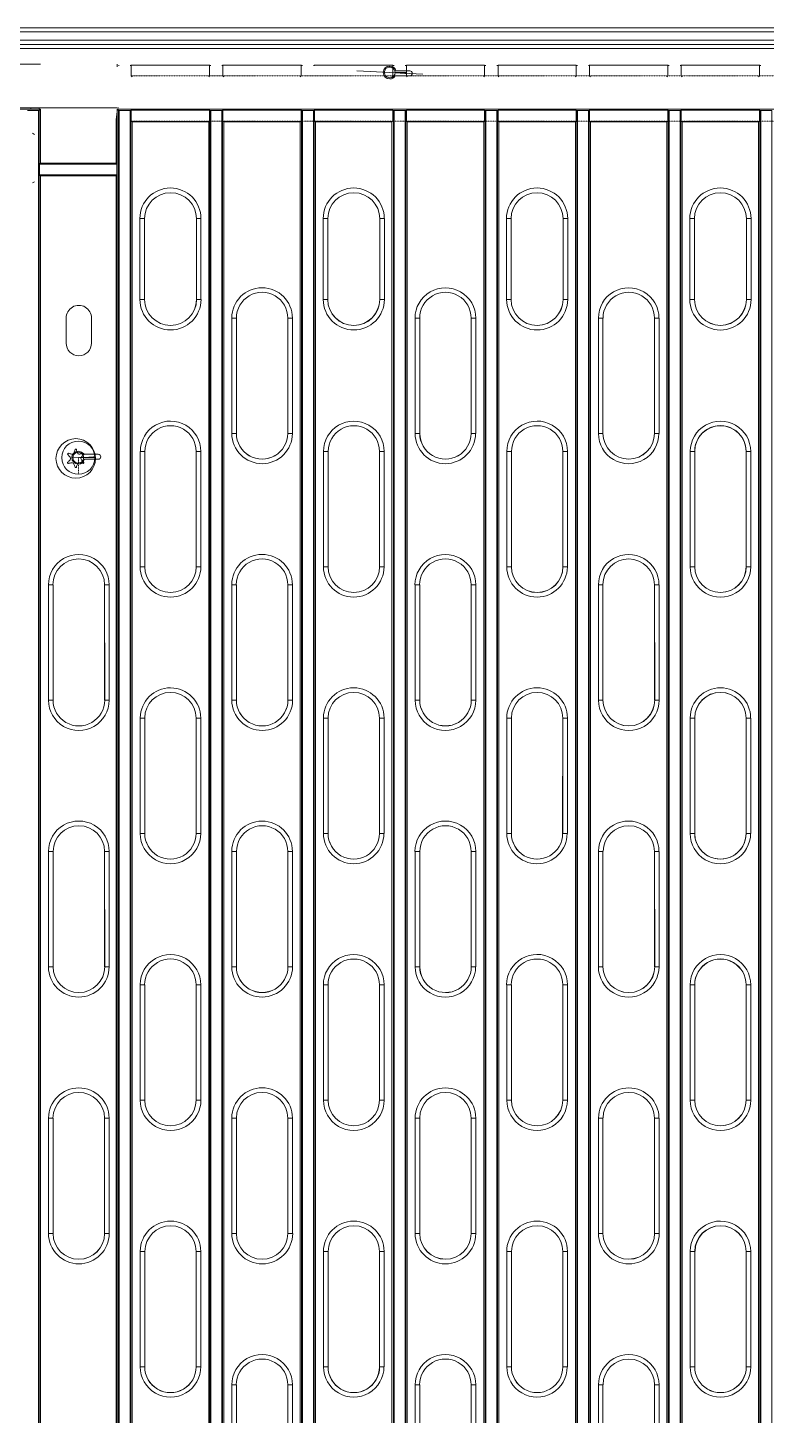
# Model space of a CAD drawing. Extents: x 43000 to 200282, y 3579 to 63943.
# Drawn here: x 114378 to 114732, y 34483 to 35148 of the extents above; entities that cross this region are included whole.
import ezdxf

# ---------------------------------------------------------------- set-up
doc = ezdxf.new("R2010")
doc.units = 0
doc.header["$MEASUREMENT"] = 0
doc.linetypes.add('PDF_IMPORT', pattern=[1, 0.8, -0.2])
doc.layers.get('0').update_dxf_attribs({"linetype": 'CONTINUOUS'})
doc.layers.add('PDF5_Geometry', color=7, linetype='CONTINUOUS')

# ---------------------------------------------------------------- blocks, each defined once
blk = doc.blocks.new('pohlad vonkajšia')
at = {"layer": 'PDF5_Geometry', "lineweight": 13}
for points in [[(17138.87, 2768.85), (17139.65, 2768.85), (15996.76, 2768.85), (15996.76, 2769.53), (15996.76, 2769.84), (17138.87, 2769.84), (17138.87, 2769.55)], [(16657.05, 2737.14), (16657.28, 2737.35), (16657.28, 2749.69), (16657.28, 2750.3), (16656.95, 2749.99), (16656.95, 2113.41), (16657.26, 2123.41), (16657.26, 2734.37), (16657.05, 2734.58)], [(16655.8, 2744.27), (16655.32, 2744.54)], [(16655.8, 2732.91), (16655.32, 2732.62)], [(16663.81, 2667.49), (16663.78, 2667.56), (16663.78, 2667.61), (16663.81, 2667.69), (16663.83, 2667.75), (16663.88, 2667.76), (16663.97, 2667.8), (16663.99, 2667.8), (16664.18, 2667.75), (16664.37, 2667.69), (16664.56, 2667.64), (16664.78, 2667.61), (16664.94, 2667.61), (16665.09, 2667.64), (16665.23, 2667.75), (16665.3, 2667.9), (16665.37, 2668.11), (16665.46, 2668.28), (16665.51, 2668.49), (16665.56, 2668.68), (16665.58, 2668.73), (16665.67, 2668.79), (16665.72, 2668.79), (16665.77, 2668.79), (16665.82, 2668.77), (16665.89, 2668.7), (16665.89, 2668.68), (16665.94, 2668.49), (16666, 2668.32), (16666.05, 2668.11), (16666.13, 2667.9), (16666.2, 2667.76), (16666.34, 2667.66), (16666.48, 2667.61), (16666.67, 2667.61), (16666.88, 2667.64), (16667.09, 2667.69), (16667.26, 2667.75), (16667.47, 2667.8), (16667.52, 2667.76), (16667.57, 2667.75), (16667.63, 2667.69), (16667.64, 2667.64), (16667.68, 2667.56), (16667.64, 2667.5), (16667.63, 2667.49), (16667.5, 2667.35), (16667.37, 2667.19), (16667.21, 2667.04), (16667.09, 2666.88), (16667, 2666.76), (16666.98, 2666.6), (16667, 2666.41), (16667.09, 2666.27), (16667.09, 2666.26), (16667.21, 2666.1), (16667.37, 2665.94), (16667.5, 2665.8), (16667.63, 2665.68), (16667.68, 2665.6), (16667.68, 2665.53), (16667.63, 2665.48), (16667.59, 2665.44), (16667.54, 2665.39), (16667.47, 2665.39), (16667.26, 2665.44), (16667.09, 2665.48), (16666.88, 2665.53), (16666.67, 2665.54), (16666.52, 2665.54), (16666.36, 2665.49), (16666.24, 2665.39), (16666.15, 2665.27), (16666.13, 2665.23), (16666.05, 2665.06), (16666, 2664.87), (16665.94, 2664.66), (16665.89, 2664.45), (16665.84, 2664.4), (16665.79, 2664.37), (16665.72, 2664.37), (16665.67, 2664.37), (16665.61, 2664.4), (16665.56, 2664.45), (16665.51, 2664.66), (16665.46, 2664.87), (16665.37, 2665.06), (16665.3, 2665.23), (16665.23, 2665.39), (16665.09, 2665.48), (16664.94, 2665.54), (16664.78, 2665.54), (16664.56, 2665.53), (16664.37, 2665.48), (16664.18, 2665.44), (16663.99, 2665.39), (16663.92, 2665.39), (16663.86, 2665.42), (16663.81, 2665.48), (16663.78, 2665.53), (16663.78, 2665.58), (16663.81, 2665.65), (16663.81, 2665.68), (16663.97, 2665.8), (16664.09, 2665.94), (16664.23, 2666.1), (16664.35, 2666.26), (16664.45, 2666.41), (16664.47, 2666.57), (16664.45, 2666.72), (16664.37, 2666.88), (16664.35, 2666.88), (16664.25, 2667.04), (16664.09, 2667.19), (16663.97, 2667.35)], [(16669.31, 2666.76), (16667.64, 2666.76), (16669.64, 2666.76), (16670.33, 2666.76)], [(16670.17, 2666.97), (16667.68, 2666.83), (16669.95, 2666.93), (16670.33, 2666.97)]]:
    blk.add_lwpolyline(points, close=True, dxfattribs=at)
for points in [[(17139.65, 2768.85), (17139.65, 2766.86), (17138.87, 2766.86), (15996.76, 2766.86), (15996.76, 2766.84)], [(15996.76, 2766.84), (15996.57, 2765.87), (15996.76, 2765.84), (15996.81, 2765.84), (17138.82, 2765.84), (17138.87, 2765.87), (17138.87, 2765.84), (17139.04, 2765.87), (17138.87, 2766.84)], [(17113.2, 2765.84), (17113.2, 2765.56), (17113.2, 2764.85), (16015.76, 2764.85), (16015.76, 2761.09)], [(16657.28, 2761.09), (16038.29, 2761.09)], [(16675.62, 2761.09), (16675.62, 2760.5)], [(16675.96, 2760.77), (16676.07, 2760.77), (16676.14, 2760.77)], [(16678.74, 2760.77), (16678.84, 2760.77), (16678.95, 2760.77), (16679.05, 2760.88), (16697.81, 2760.88), (16697.91, 2760.77), (16698.02, 2760.77), (16698.12, 2760.77)], [(16679.26, 2758.09), (16679.05, 2758.28), (16679.05, 2760.88)], [(16697.81, 2760.88), (16697.81, 2758.28), (16697.6, 2758.09)], [(16700.72, 2760.77), (16700.82, 2760.77), (16700.93, 2760.77), (16701.03, 2760.88), (16719.79, 2760.88), (16719.89, 2760.77), (16720, 2760.77), (16720.12, 2760.77)], [(16701.24, 2758.09), (16701.03, 2758.28), (16701.03, 2760.88)], [(16719.79, 2760.88), (16719.79, 2758.28), (16719.58, 2758.09)], [(16722.7, 2760.77), (16722.81, 2760.77), (16722.91, 2760.77), (16723.01, 2760.88), (16741.79, 2760.88), (16741.89, 2760.77), (16742, 2760.77), (16742.1, 2760.77)], [(16748.97, 2758.69), (16733.1, 2759.53), (16748.97, 2758.69)], [(16741.79, 2760.88), (16741.79, 2758.28), (16741.56, 2758.09)], [(16745.81, 2759.49), (16742.52, 2759.49)], [(16744.68, 2760.77), (16744.79, 2760.77), (16744.89, 2760.77), (16745.01, 2760.88), (16763.77, 2760.88), (16763.88, 2760.77), (16763.98, 2760.77), (16764.08, 2760.77)], [(16745.22, 2758.09), (16745.01, 2758.28), (16745.01, 2760.88)], [(16763.77, 2760.88), (16763.77, 2758.28), (16763.56, 2758.09)], [(16766.67, 2760.77), (16766.77, 2760.77), (16766.87, 2760.77), (16766.98, 2760.88), (16785.72, 2760.88), (16785.86, 2760.77), (16785.96, 2760.77), (16786.03, 2760.77)], [(16767.19, 2758.09), (16766.98, 2758.28), (16766.98, 2760.88)], [(16785.72, 2760.88), (16785.72, 2758.28), (16785.53, 2758.09)], [(16788.65, 2760.77), (16788.75, 2760.77), (16788.86, 2760.77), (16788.94, 2760.88), (16807.7, 2760.88), (16807.8, 2760.77), (16807.91, 2760.77), (16808.01, 2760.77)], [(16789.15, 2758.09), (16788.94, 2758.28), (16788.94, 2760.88)], [(16807.7, 2760.88), (16807.7, 2758.28), (16807.49, 2758.09)], [(16810.63, 2760.77), (16810.73, 2760.77), (16810.84, 2760.77), (16810.94, 2760.88), (16829.68, 2760.88), (16829.79, 2760.77), (16829.89, 2760.77), (16829.99, 2760.77)], [(16811.15, 2758.09), (16810.94, 2758.28), (16810.94, 2760.88)], [(16829.68, 2760.88), (16829.68, 2758.28), (16829.47, 2758.09)], [(16675.72, 2750.68), (16005.93, 2750.68), (16675.72, 2750.68)], [(16657.28, 2750.3), (16038.29, 2750.3)], [(16656.95, 2749.99), (16656.86, 2749.99), (16656.76, 2749.99), (16654.19, 2749.99)], [(16654.95, 2750.68), (16654.95, 2750.3)], [(16656.76, 2749.99), (16656.76, 2113.05), (16675.72, 2113.05)], [(16656.76, 2113.05), (16656.86, 2113.15), (16656.86, 2749.99)], [(16656.95, 2750.68), (16656.95, 2750.27)], [(16675.44, 2737.32), (16675.44, 2747.84), (16675.62, 2749.69), (16675.62, 2120.12), (16675.93, 2111.23), (17129.2, 2111.23), (17129.18, 2111.24)], [(17115.21, 2737.35), (17096.85, 2737.35), (17096.85, 2750.3), (16675.62, 2750.3)], [(16675.62, 2749.69), (16675.62, 2750.3), (16675.65, 2750.3)], [(16675.96, 2111.24), (16675.93, 2111.23), (16675.96, 2749.99), (16675.65, 2750.3), (16675.65, 2737.35)], [(16675.72, 2750.68), (16675.72, 2750.68)], [(16676.07, 2750.68), (16675.96, 2750.68), (16676.07, 2750.68)], [(16675.96, 2749.99), (16676.07, 2749.99), (16676.14, 2749.99)], [(16676.14, 2111.24), (16676.07, 2111.24), (16676.07, 2749.99)], [(16832.61, 2113.05), (16832.61, 2749.99), (16829.99, 2749.99), (16829.99, 2113.05)], [(16810.63, 2113.05), (16810.63, 2749.99), (16808.01, 2749.99), (16808.01, 2113.05)], [(16788.65, 2113.05), (16788.65, 2749.99), (16786.03, 2749.99), (16786.03, 2113.05)], [(16766.67, 2113.05), (16766.67, 2749.99), (16764.08, 2749.99), (16764.08, 2113.05)], [(16744.68, 2113.05), (16744.68, 2749.99), (16742.1, 2749.99), (16742.1, 2113.05)], [(16722.7, 2113.05), (16722.7, 2749.99), (16720.12, 2749.99), (16720.12, 2113.05)], [(16700.72, 2113.05), (16700.72, 2749.99), (16698.12, 2749.99), (16698.12, 2113.05)], [(16678.74, 2113.05), (16678.74, 2749.99), (16676.14, 2749.99), (16676.14, 2111.24)], [(16678.74, 2749.99), (16678.84, 2749.99), (16678.95, 2749.99), (16679.05, 2750.09), (16697.81, 2750.09), (16697.91, 2749.99), (16698.02, 2749.99), (16698.12, 2749.99)], [(16678.84, 2749.99), (16678.84, 2113.15), (16678.74, 2113.05)], [(16678.95, 2749.99), (16678.95, 2113.41)], [(16679.26, 2747.3), (16679.05, 2747.47), (16679.05, 2750.09)], [(16697.81, 2750.09), (16697.81, 2747.47), (16697.6, 2747.3)], [(16697.91, 2749.99), (16697.91, 2113.41)], [(16698.02, 2749.99), (16698.02, 2113.15), (16698.12, 2113.05)], [(16700.72, 2749.99), (16700.82, 2749.99), (16700.93, 2749.99), (16701.03, 2750.09), (16719.79, 2750.09), (16719.89, 2749.99), (16720, 2749.99), (16720.12, 2749.99)], [(16700.82, 2749.99), (16700.82, 2113.15), (16700.72, 2113.05)], [(16700.93, 2749.99), (16700.93, 2113.41)], [(16701.24, 2747.3), (16701.03, 2747.47), (16701.03, 2750.09)], [(16719.79, 2750.09), (16719.79, 2747.47), (16719.58, 2747.3)], [(16719.89, 2749.99), (16719.89, 2113.41)], [(16720, 2749.99), (16720, 2113.15), (16720.12, 2113.05)], [(16722.7, 2749.99), (16722.81, 2749.99), (16722.91, 2749.99), (16723.01, 2750.09), (16741.79, 2750.09), (16741.89, 2749.99), (16742, 2749.99), (16742.1, 2749.99)], [(16722.81, 2749.99), (16722.81, 2113.15), (16722.7, 2113.05)], [(16722.91, 2749.99), (16722.91, 2113.41)], [(16723.22, 2747.3), (16723.01, 2747.47), (16723.01, 2750.09)], [(16741.79, 2750.09), (16741.79, 2747.47), (16741.56, 2747.3)], [(16741.89, 2749.99), (16741.89, 2113.41)], [(16742, 2749.99), (16742, 2113.15), (16742.1, 2113.05)], [(16744.68, 2749.99), (16744.79, 2749.99), (16744.89, 2749.99), (16745.01, 2750.09), (16763.77, 2750.09), (16763.88, 2749.99), (16763.98, 2749.99), (16764.08, 2749.99)], [(16744.79, 2749.99), (16744.79, 2113.15), (16744.68, 2113.05)], [(16744.89, 2749.99), (16744.89, 2113.41)], [(16745.22, 2747.3), (16745.01, 2747.47), (16745.01, 2750.09)], [(16763.77, 2750.09), (16763.77, 2747.47), (16763.56, 2747.3)], [(16763.88, 2749.99), (16763.88, 2113.41)], [(16763.98, 2749.99), (16763.98, 2113.15), (16764.08, 2113.05)], [(16766.67, 2749.99), (16766.77, 2749.99), (16766.87, 2749.99), (16766.98, 2750.09), (16785.72, 2750.09), (16785.86, 2749.99), (16785.96, 2749.99), (16786.03, 2749.99)], [(16766.77, 2749.99), (16766.77, 2113.15), (16766.67, 2113.05)], [(16766.87, 2749.99), (16766.87, 2113.41)], [(16767.19, 2747.3), (16766.98, 2747.47), (16766.98, 2750.09)], [(16785.72, 2750.09), (16785.72, 2747.47), (16785.53, 2747.3)], [(16785.86, 2749.99), (16785.86, 2113.41)], [(16785.96, 2749.99), (16785.96, 2113.15), (16786.03, 2113.05)], [(16788.65, 2749.99), (16788.75, 2749.99), (16788.86, 2749.99), (16788.94, 2750.09), (16807.7, 2750.09), (16807.8, 2749.99), (16807.91, 2749.99), (16808.01, 2749.99)], [(16788.75, 2749.99), (16788.75, 2113.15), (16788.65, 2113.05)], [(16788.86, 2749.99), (16788.86, 2113.41)], [(16789.15, 2747.3), (16788.94, 2747.47), (16788.94, 2750.09)], [(16807.7, 2750.09), (16807.7, 2747.47), (16807.49, 2747.3)], [(16807.8, 2749.99), (16807.8, 2113.41)], [(16807.91, 2749.99), (16807.91, 2113.15), (16808.01, 2113.05)], [(16810.63, 2749.99), (16810.73, 2749.99), (16810.84, 2749.99), (16810.94, 2750.09), (16829.68, 2750.09), (16829.79, 2749.99), (16829.89, 2749.99), (16829.99, 2749.99)], [(16810.73, 2749.99), (16810.73, 2113.15), (16810.63, 2113.05)], [(16810.84, 2749.99), (16810.84, 2113.41)], [(16811.15, 2747.3), (16810.94, 2747.47), (16810.94, 2750.09)], [(16829.68, 2750.09), (16829.68, 2747.47), (16829.47, 2747.3)], [(16829.79, 2749.99), (16829.79, 2113.41)], [(16829.89, 2749.99), (16829.89, 2113.15), (16829.99, 2113.05)], [(16679.26, 2123.41), (16679.26, 2747.3), (16697.6, 2747.3), (16697.6, 2123.41)], [(16701.24, 2123.41), (16701.24, 2747.3), (16719.58, 2747.3), (16719.58, 2123.41)], [(16723.22, 2123.41), (16723.22, 2747.3), (16741.56, 2747.3), (16741.56, 2123.41)], [(16745.22, 2123.41), (16745.22, 2747.3), (16763.56, 2747.3), (16763.56, 2123.41)], [(16767.19, 2123.41), (16767.19, 2747.3), (16785.53, 2747.3), (16785.53, 2123.41)], [(16789.15, 2123.41), (16789.15, 2747.3), (16807.49, 2747.3), (16807.49, 2123.41)], [(16811.15, 2123.41), (16811.15, 2747.3), (16829.47, 2747.3), (16829.47, 2123.41)], [(16675.57, 2737.14), (16657.05, 2737.14)], [(16657.28, 2737.35), (16675.36, 2737.35), (16675.57, 2737.14), (16675.57, 2734.58), (16675.39, 2734.37), (16675.39, 2123.41), (16675.72, 2113.41)], [(16675.39, 2737.32), (16675.55, 2737.32), (16675.57, 2737.16), (16675.6, 2737.04)], [(16675.57, 2737.04), (16675.6, 2737.04), (16675.6, 2120.64), (16675.55, 2120.19), (16675.62, 2120.19), (16675.5, 2120.19)], [(16657.05, 2734.58), (16675.57, 2734.58)], [(16657.26, 2734.37), (16675.39, 2734.37)], [(16682.22, 2724.09), (16682.22, 2704.69), (16682.22, 2724.09)], [(16726.15, 2724.09), (16726.15, 2704.69), (16726.15, 2724.09)], [(16770.12, 2724.09), (16770.12, 2704.69), (16770.12, 2724.09)], [(16814.1, 2724.09), (16814.1, 2704.69), (16814.1, 2724.09)], [(16667.52, 2666.83), (16665.18, 2666.71), (16667.52, 2666.83)], [(16667.68, 2667.56), (16671.13, 2667.56)], [(16671.13, 2666.36), (16667.83, 2666.36)]]:
    blk.add_lwpolyline(points, dxfattribs=at)
at = {"layer": 'PDF5_Geometry', "linetype": 'PDF_IMPORT', "lineweight": 13, "ltscale": 0.042638}
for points in [[(17129.28, 2758.28), (16679.05, 2758.28)], [(17129.28, 2747.47), (16679.05, 2747.47)]]:
    blk.add_lwpolyline(points, dxfattribs=at)
at = {"layer": 'PDF5_Geometry', "lineweight": 13}
for points in [[(16742.36, 2759.02), (16744.6, 2758.9), (16745.01, 2758.9), (16744.86, 2758.9), (16742.31, 2759.11), (16743.96, 2759.11), (16745.01, 2759.11), (16744.3, 2759.11), (16742.31, 2759.11, 2.4385), (16741.03, 2757.84)], [(16741.03, 2757.57, 0.249115), (16742.36, 2758.29), (16745.81, 2758.29)], [(16694.69, 2724.09, 0.996545), (16682.23, 2724.08, -0.996545), (16694.69, 2724.09), (16694.69, 2704.69), (16694.69, 2724.09), (16695, 2724.09), (16695.76, 2724.09), (16695.76, 2704.69), (16695, 2704.69), (16694.69, 2704.69, -0.99696), (16682.22, 2704.69), (16681.89, 2704.69), (16681.11, 2704.69), (16681.11, 2724.09), (16681.89, 2724.09), (16682.22, 2724.09)], [(16738.62, 2724.09, 0.996542), (16726.17, 2724.1, -0.996542), (16738.62, 2724.09), (16738.62, 2704.69), (16738.62, 2724.09), (16738.96, 2724.09), (16739.73, 2724.09), (16739.73, 2704.69), (16738.96, 2704.69), (16738.62, 2704.69, -0.996957), (16726.15, 2704.69), (16725.86, 2704.69), (16725.08, 2704.69), (16725.08, 2724.09), (16725.86, 2724.09), (16726.15, 2724.09)], [(16782.58, 2724.09, 0.996545), (16770.12, 2724.08, -0.996545), (16782.58, 2724.09), (16782.58, 2704.69), (16782.58, 2724.09), (16782.91, 2724.09), (16783.69, 2724.09), (16783.69, 2704.69), (16782.91, 2704.69), (16782.58, 2704.69, -0.99696), (16770.12, 2704.69), (16769.79, 2704.69), (16769.04, 2704.69), (16769.04, 2724.09), (16769.79, 2724.09), (16770.12, 2724.09)], [(16826.53, 2724.09, 0.998029), (16814.08, 2724.08, -0.998029), (16826.53, 2724.09), (16826.53, 2704.69), (16826.53, 2724.09), (16826.87, 2724.09), (16827.65, 2724.09), (16827.65, 2704.69), (16826.87, 2704.69), (16826.53, 2704.69, -0.99844), (16814.1, 2704.69), (16813.77, 2704.69), (16812.97, 2704.69), (16812.97, 2724.09), (16813.77, 2724.09), (16814.1, 2724.09)], [(16716.58, 2700.22, 1.003903), (16704.26, 2700.22, -1.003903), (16716.58, 2700.22), (16716.93, 2700.22), (16717.67, 2700.22), (16717.67, 2672.57), (16716.93, 2672.57), (16716.58, 2672.57), (16716.58, 2700.22), (16716.55, 2672.57, -1.001281), (16704.26, 2672.57), (16703.93, 2672.57), (16703.15, 2672.57), (16703.15, 2700.22), (16703.93, 2700.22), (16704.26, 2700.22), (16704.26, 2672.57), (16704.26, 2700.22)], [(16760.55, 2700.22, 1.003903), (16748.21, 2700.21, -1.003903), (16760.55, 2700.22), (16760.86, 2700.22), (16761.66, 2700.22), (16761.66, 2672.57), (16760.86, 2672.57), (16760.55, 2672.57), (16760.55, 2700.22), (16760.51, 2672.56, -1.001281), (16748.22, 2672.57), (16747.87, 2672.57), (16747.11, 2672.57), (16747.11, 2700.22), (16747.87, 2700.22), (16748.22, 2700.22), (16748.22, 2672.57), (16748.22, 2700.22)], [(16804.51, 2700.22, 1.001506), (16792.18, 2700.24, -1.001506), (16804.51, 2700.22), (16804.84, 2700.22), (16805.59, 2700.22), (16805.59, 2672.57), (16804.84, 2672.57), (16804.51, 2672.57), (16804.51, 2700.22), (16804.5, 2672.59, -0.998881), (16792.15, 2672.57), (16791.84, 2672.57), (16791.06, 2672.57), (16791.06, 2700.22), (16791.84, 2700.22), (16792.15, 2700.22), (16792.15, 2672.57), (16792.15, 2700.22)], [(16669.52, 2694.24), (16669.52, 2700.22, 1.002171), (16663.41, 2700.22), (16663.41, 2694.24, 0.99318), (16669.52, 2694.24)], [(16694.6, 2668.27, 1.001281), (16682.31, 2668.27, -1.001281), (16694.6, 2668.27), (16694.95, 2668.27), (16695.69, 2668.27), (16695.69, 2640.6), (16694.95, 2640.6), (16694.6, 2640.6), (16694.6, 2668.27), (16694.62, 2640.6, -0.999891), (16682.27, 2640.6), (16681.95, 2640.6), (16681.17, 2640.6), (16681.17, 2668.27), (16681.95, 2668.27), (16682.27, 2668.27), (16682.27, 2640.6), (16682.27, 2668.27)], [(16738.56, 2668.27, 1.001281), (16726.28, 2668.27, -1.001281), (16738.56, 2668.27), (16738.91, 2668.27), (16739.67, 2668.27), (16739.67, 2640.6), (16738.91, 2640.6), (16738.56, 2640.6), (16738.56, 2668.27), (16738.59, 2640.6, -0.999891), (16726.24, 2640.6), (16725.91, 2640.6), (16725.13, 2640.6), (16725.13, 2668.27), (16725.91, 2668.27), (16726.24, 2668.27), (16726.24, 2640.6), (16726.24, 2668.27)], [(16782.53, 2668.27, 1.001278), (16770.22, 2668.26, -1.001278), (16782.53, 2668.27), (16782.84, 2668.27), (16783.64, 2668.27), (16783.64, 2640.6), (16782.84, 2640.6), (16782.53, 2640.6), (16782.53, 2668.27), (16782.54, 2640.59, -0.999888), (16770.2, 2640.6), (16769.86, 2640.6), (16769.09, 2640.6), (16769.09, 2668.27), (16769.86, 2668.27), (16770.2, 2668.27), (16770.2, 2640.6), (16770.2, 2668.27)], [(16826.52, 2640.6, -0.998091), (16814.15, 2640.6), (16813.82, 2640.6), (16813.06, 2640.6), (16813.06, 2668.27), (16813.82, 2668.27), (16814.15, 2668.27), (16814.15, 2640.6), (16814.15, 2668.27, -1.001283), (16826.48, 2668.27), (16826.82, 2668.27), (16827.57, 2668.27), (16827.57, 2640.6), (16826.82, 2640.6), (16826.48, 2640.6), (16826.48, 2668.27), (16826.48, 2640.6, -0.999893), (16814.15, 2640.6)], [(16672.64, 2636.28, 0.998206), (16660.24, 2636.28, -0.998206), (16672.64, 2636.28), (16672.97, 2636.28), (16673.75, 2636.28), (16673.75, 2608.63), (16672.97, 2608.63), (16672.64, 2608.63), (16672.64, 2636.28), (16672.67, 2608.63, -1.000024), (16660.29, 2608.63), (16659.96, 2608.63), (16659.18, 2608.63), (16659.18, 2636.28), (16659.96, 2636.28), (16660.29, 2636.28), (16660.29, 2608.63), (16660.29, 2636.28)], [(16716.58, 2636.28, 1.0003), (16704.21, 2636.29, -1.0003), (16716.58, 2636.28), (16716.93, 2636.28), (16717.67, 2636.28), (16717.67, 2608.63), (16716.93, 2608.63), (16716.58, 2608.63), (16716.58, 2636.28), (16716.61, 2608.63, -1.002122), (16704.26, 2608.63), (16703.93, 2608.63), (16703.15, 2608.63), (16703.15, 2636.28), (16703.93, 2636.28), (16704.26, 2636.28), (16704.26, 2608.63), (16704.26, 2636.28)], [(16760.55, 2636.28, 1.0003), (16748.17, 2636.28, -1.0003), (16760.55, 2636.28), (16760.86, 2636.28), (16761.66, 2636.28), (16761.66, 2608.63), (16760.86, 2608.63), (16760.55, 2608.63), (16760.55, 2636.28), (16760.57, 2608.63, -1.002122), (16748.22, 2608.63), (16747.87, 2608.63), (16747.11, 2608.63), (16747.11, 2636.28), (16747.87, 2636.28), (16748.22, 2636.28), (16748.22, 2608.63), (16748.22, 2636.28)], [(16804.51, 2636.28, 0.997912), (16792.13, 2636.31, -0.997912), (16804.51, 2636.28), (16804.84, 2636.28), (16805.59, 2636.28), (16805.59, 2608.63), (16804.84, 2608.63), (16804.51, 2608.63), (16804.51, 2636.28), (16804.56, 2608.66, -0.999729), (16792.15, 2608.63), (16791.84, 2608.63), (16791.06, 2608.63), (16791.06, 2636.28), (16791.84, 2636.28), (16792.15, 2636.28), (16792.15, 2608.63), (16792.15, 2636.28)], [(16694.6, 2604.33, 0.997649), (16682.27, 2604.34, -0.997649), (16694.6, 2604.33), (16694.95, 2604.33), (16695.69, 2604.33), (16695.69, 2576.65), (16694.95, 2576.65), (16694.6, 2576.65), (16694.6, 2604.33), (16694.57, 2576.65, -1.001281), (16682.27, 2576.65), (16681.95, 2576.65), (16681.17, 2576.65), (16681.17, 2604.33), (16681.95, 2604.33), (16682.27, 2604.33), (16682.27, 2576.65), (16682.27, 2604.33)], [(16738.56, 2604.33, 0.997649), (16726.23, 2604.34, -0.997649), (16738.56, 2604.33), (16738.91, 2604.33), (16739.67, 2604.33), (16739.67, 2576.65), (16738.91, 2576.65), (16738.56, 2576.65), (16738.56, 2604.33), (16738.54, 2576.65, -1.001281), (16726.24, 2576.65), (16725.91, 2576.65), (16725.13, 2576.65), (16725.13, 2604.33), (16725.91, 2604.33), (16726.24, 2604.33), (16726.24, 2576.65), (16726.24, 2604.33)], [(16782.53, 2604.33, 0.997646), (16770.18, 2604.32, -0.997646), (16782.53, 2604.33), (16782.84, 2604.33), (16783.64, 2604.33), (16783.64, 2576.65), (16782.84, 2576.65), (16782.53, 2576.65), (16782.53, 2604.33), (16782.48, 2576.63, -1.001278), (16770.2, 2576.65), (16769.86, 2576.65), (16769.09, 2576.65), (16769.09, 2604.33), (16769.86, 2604.33), (16770.2, 2604.33), (16770.2, 2576.65), (16770.2, 2604.33)], [(16814.16, 2604.36, -0.997651), (16826.48, 2604.33), (16826.82, 2604.33), (16827.57, 2604.33), (16827.57, 2576.65), (16826.82, 2576.65), (16826.48, 2576.65), (16826.48, 2604.33), (16826.47, 2576.67, -1.001283), (16814.15, 2576.65), (16813.82, 2576.65), (16813.06, 2576.65), (16813.06, 2604.33), (16813.82, 2604.33), (16814.15, 2604.33), (16814.15, 2576.65), (16814.15, 2604.33, -0.995851), (16826.48, 2604.33)], [(16672.64, 2572.35, 0.999181), (16660.32, 2572.35, -0.999181), (16672.64, 2572.35), (16672.97, 2572.35), (16673.75, 2572.35), (16673.75, 2544.7), (16672.97, 2544.7), (16672.64, 2544.7), (16672.64, 2572.35), (16672.67, 2544.7, -1), (16660.29, 2544.7), (16659.96, 2544.7), (16659.18, 2544.7), (16659.18, 2572.35), (16659.96, 2572.35), (16660.29, 2572.35), (16660.29, 2544.7), (16660.29, 2572.35)], [(16716.58, 2572.35, 1.001281), (16704.29, 2572.35, -1.001281), (16716.58, 2572.35), (16716.93, 2572.35), (16717.67, 2572.35), (16717.67, 2544.7), (16716.93, 2544.7), (16716.58, 2544.7), (16716.58, 2572.35), (16716.61, 2544.7, -1.002098), (16704.26, 2544.7), (16703.93, 2544.7), (16703.15, 2544.7), (16703.15, 2572.35), (16703.93, 2572.35), (16704.26, 2572.35), (16704.26, 2544.7), (16704.26, 2572.35)], [(16760.55, 2572.35, 1.001281), (16748.25, 2572.34, -1.001281), (16760.55, 2572.35), (16760.86, 2572.35), (16761.66, 2572.35), (16761.66, 2544.7), (16760.86, 2544.7), (16760.55, 2544.7), (16760.55, 2572.35), (16760.57, 2544.69, -1.002098), (16748.22, 2544.7), (16747.87, 2544.7), (16747.11, 2544.7), (16747.11, 2572.35), (16747.87, 2572.35), (16748.22, 2572.35), (16748.22, 2544.7), (16748.22, 2572.35)], [(16804.51, 2572.35, 0.998881), (16792.21, 2572.37, -0.998881), (16804.51, 2572.35), (16804.84, 2572.35), (16805.59, 2572.35), (16805.59, 2544.7), (16804.84, 2544.7), (16804.51, 2544.7), (16804.51, 2572.35), (16804.56, 2544.72, -0.999705), (16792.15, 2544.7), (16791.84, 2544.7), (16791.06, 2544.7), (16791.06, 2572.35), (16791.84, 2572.35), (16792.15, 2572.35), (16792.15, 2544.7), (16792.15, 2572.35)], [(16694.6, 2540.36, 1.002098), (16682.25, 2540.37, -1.002098), (16694.6, 2540.36), (16694.95, 2540.36), (16695.69, 2540.36), (16695.69, 2512.71), (16694.95, 2512.71), (16694.6, 2512.71), (16694.6, 2540.36), (16694.59, 2512.71, -0.999478), (16682.27, 2512.71), (16681.95, 2512.71), (16681.17, 2512.71), (16681.17, 2540.36), (16681.95, 2540.36), (16682.27, 2540.36), (16682.27, 2512.71), (16682.27, 2540.36)], [(16738.56, 2540.36, 1.002098), (16726.22, 2540.37, -1.002098), (16738.56, 2540.36), (16738.91, 2540.36), (16739.67, 2540.36), (16739.67, 2512.71), (16738.91, 2512.71), (16738.56, 2512.71), (16738.56, 2540.36), (16738.56, 2512.71, -0.999478), (16726.24, 2512.71), (16725.91, 2512.71), (16725.13, 2512.71), (16725.13, 2540.36), (16725.91, 2540.36), (16726.24, 2540.36), (16726.24, 2512.71), (16726.24, 2540.36)], [(16782.53, 2540.36, 1.002094), (16770.17, 2540.35, -1.002094), (16782.53, 2540.36), (16782.84, 2540.36), (16783.64, 2540.36), (16783.64, 2512.71), (16782.84, 2512.71), (16782.53, 2512.71), (16782.53, 2540.36), (16782.51, 2512.7, -0.999475), (16770.2, 2512.71), (16769.86, 2512.71), (16769.09, 2512.71), (16769.09, 2540.36), (16769.86, 2540.36), (16770.2, 2540.36), (16770.2, 2512.71), (16770.2, 2540.36)], [(16814.15, 2540.39, -1.002099), (16826.48, 2540.36), (16826.82, 2540.36), (16827.57, 2540.36), (16827.57, 2512.71), (16826.82, 2512.71), (16826.48, 2512.71), (16826.48, 2540.36), (16826.49, 2512.74, -0.99948), (16814.15, 2512.71), (16813.82, 2512.71), (16813.06, 2512.71), (16813.06, 2540.36), (16813.82, 2540.36), (16814.15, 2540.36), (16814.15, 2512.71), (16814.15, 2540.36, -1.000296), (16826.48, 2540.36)], [(16672.64, 2508.41, 0.995583), (16660.27, 2508.41, -0.995583), (16672.64, 2508.41), (16672.97, 2508.41), (16673.75, 2508.41), (16673.75, 2480.73), (16672.97, 2480.73), (16672.64, 2480.73), (16672.64, 2508.41), (16672.64, 2480.73, -0.99738), (16660.29, 2480.73), (16659.96, 2480.73), (16659.18, 2480.73), (16659.18, 2508.41), (16659.96, 2508.41), (16660.29, 2508.41), (16660.29, 2480.73), (16660.29, 2508.41)], [(16716.58, 2508.41, 0.997679), (16704.25, 2508.41, -0.997679), (16716.58, 2508.41), (16716.93, 2508.41), (16717.67, 2508.41), (16717.67, 2480.73), (16716.93, 2480.73), (16716.58, 2480.73), (16716.58, 2508.41), (16716.58, 2480.73, -0.999478), (16704.26, 2480.73), (16703.93, 2480.73), (16703.15, 2480.73), (16703.15, 2508.41), (16703.93, 2508.41), (16704.26, 2508.41), (16704.26, 2480.73), (16704.26, 2508.41)], [(16760.55, 2508.41, 0.997679), (16748.21, 2508.41, -0.997679), (16760.55, 2508.41), (16760.86, 2508.41), (16761.66, 2508.41), (16761.66, 2480.73), (16760.86, 2480.73), (16760.55, 2480.73), (16760.55, 2508.41), (16760.53, 2480.72, -0.999478), (16748.22, 2480.73), (16747.87, 2480.73), (16747.11, 2480.73), (16747.11, 2508.41), (16747.87, 2508.41), (16748.22, 2508.41), (16748.22, 2480.73), (16748.22, 2508.41)], [(16804.51, 2508.41, 0.995287), (16792.17, 2508.44, -0.995287), (16804.51, 2508.41), (16804.84, 2508.41), (16805.59, 2508.41), (16805.59, 2480.73), (16804.84, 2480.73), (16804.51, 2480.73), (16804.51, 2508.41), (16804.52, 2480.75, -0.997082), (16792.15, 2480.73), (16791.84, 2480.73), (16791.06, 2480.73), (16791.06, 2508.41), (16791.84, 2508.41), (16792.15, 2508.41), (16792.15, 2480.73), (16792.15, 2508.41)], [(16694.6, 2476.44, 0.999061), (16682.32, 2476.45, -0.999061), (16694.6, 2476.44), (16694.95, 2476.44), (16695.69, 2476.44), (16695.69, 2448.78), (16694.95, 2448.78), (16694.6, 2448.78), (16694.6, 2476.44), (16694.61, 2448.78, -1.003898), (16682.27, 2448.78), (16681.95, 2448.78), (16681.17, 2448.78), (16681.17, 2476.44), (16681.95, 2476.44), (16682.27, 2476.44), (16682.27, 2448.78), (16682.27, 2476.44)], [(16738.56, 2476.44, 0.999061), (16726.28, 2476.45, -0.999061), (16738.56, 2476.44), (16738.91, 2476.44), (16739.67, 2476.44), (16739.67, 2448.78), (16738.91, 2448.78), (16738.56, 2448.78), (16738.56, 2476.44), (16738.57, 2448.78, -1.003898), (16726.24, 2448.78), (16725.91, 2448.78), (16725.13, 2448.78), (16725.13, 2476.44), (16725.91, 2476.44), (16726.24, 2476.44), (16726.24, 2448.78), (16726.24, 2476.44)], [(16782.53, 2476.44, 0.999058), (16770.23, 2476.43, -0.999058), (16782.53, 2476.44), (16782.84, 2476.44), (16783.64, 2476.44), (16783.64, 2448.78), (16782.84, 2448.78), (16782.53, 2448.78), (16782.53, 2476.44), (16782.52, 2448.76, -1.003895), (16770.2, 2448.78), (16769.86, 2448.78), (16769.09, 2448.78), (16769.09, 2476.44), (16769.86, 2476.44), (16770.2, 2476.44), (16770.2, 2448.78), (16770.2, 2476.44)], [(16814.22, 2476.47, -0.999063), (16826.48, 2476.44), (16826.82, 2476.44), (16827.57, 2476.44), (16827.57, 2448.78), (16826.82, 2448.78), (16826.48, 2448.78), (16826.48, 2476.44), (16826.51, 2448.8, -1.0039), (16814.15, 2448.78), (16813.82, 2448.78), (16813.06, 2448.78), (16813.06, 2476.44), (16813.82, 2476.44), (16814.15, 2476.44), (16814.15, 2448.78), (16814.15, 2476.44, -0.997263), (16826.48, 2476.44)], [(16716.58, 2444.44, 1.002122), (16704.23, 2444.44, -1.002122), (16716.58, 2444.44), (16716.93, 2444.44), (16717.67, 2444.44), (16717.67, 2416.79), (16716.93, 2416.79), (16716.58, 2416.79), (16716.58, 2444.44), (16716.58, 2416.79, -1.001691), (16704.26, 2416.79), (16703.93, 2416.79), (16703.15, 2416.79), (16703.15, 2444.44), (16703.93, 2444.44), (16704.26, 2444.44), (16704.26, 2416.79), (16704.26, 2444.44)], [(16760.55, 2444.44, 1.002122), (16748.19, 2444.44, -1.002122), (16760.55, 2444.44), (16760.86, 2444.44), (16761.66, 2444.44), (16761.66, 2416.79), (16760.86, 2416.79), (16760.55, 2416.79), (16760.55, 2444.44), (16760.54, 2416.79, -1.001691), (16748.22, 2416.79), (16747.87, 2416.79), (16747.11, 2416.79), (16747.11, 2444.44), (16747.87, 2444.44), (16748.22, 2444.44), (16748.22, 2416.79), (16748.22, 2444.44)], [(16804.51, 2444.44, 0.999729), (16792.16, 2444.47, -0.999729), (16804.51, 2444.44), (16804.84, 2444.44), (16805.59, 2444.44), (16805.59, 2416.79), (16804.84, 2416.79), (16804.51, 2416.79), (16804.51, 2444.44), (16804.53, 2416.82, -0.999295), (16792.15, 2416.79), (16791.84, 2416.79), (16791.06, 2416.79), (16791.06, 2444.44), (16791.84, 2444.44), (16792.15, 2444.44), (16792.15, 2416.79), (16792.15, 2444.44)]]:
    blk.add_lwpolyline(points, format="xyb", dxfattribs=at)
at = {"layer": 'PDF5_Geometry', "linetype": 'PDF_IMPORT', "lineweight": 13, "ltscale": 0.00252}
blk.add_lwpolyline([(16670.33, 2666.76), (16666.36, 2666.76), (16666.36, 2662.75)], dxfattribs=at)
at = {"layer": 'PDF5_Geometry', "lineweight": 13}
for centre, radius in [((16665.73, 2666.58), 4.74), ((16666.35, 2666.76), 3.98)]:
    blk.add_circle(centre, radius, dxfattribs=at)
for centre, radius, start, end in [((16688.43, 2724.09), 7.33, 359.9914, 179.9798), ((16732.39, 2724.09), 7.33, 359.9914, 179.9798), ((16776.35, 2724.08), 7.34, 0.0492, 180.0373), ((16820.31, 2724.07), 7.35, 0.107, 179.8642), ((16710.4, 2700.23), 7.27, 359.9338, 179.9209), ((16754.37, 2700.21), 7.29, 0.0791, 180.1247), ((16798.32, 2700.24), 7.26, 359.8462, 180.0082), ((16688.45, 2704.71), 7.33, 180.127, 359.9019), ((16688.46, 2704.71), 6.24, 180.1575, 359.8086), ((16732.41, 2704.71), 7.33, 180.127, 359.9019), ((16732.4, 2704.71), 6.25, 180.2254, 359.8763), ((16776.37, 2704.7), 7.32, 180.0693, 359.8439), ((16776.36, 2704.71), 6.24, 180.1575, 359.8086), ((16820.32, 2704.72), 7.35, 180.2428, 359.7861), ((16820.33, 2704.7), 6.23, 180.0551, 359.8763), ((16688.46, 2668.29), 7.24, 359.7794, 179.8996), ((16732.4, 2668.26), 7.27, 0.0712, 180.0743), ((16776.36, 2668.25), 7.28, 0.1296, 180.133), ((16820.33, 2668.29), 7.24, 359.7794, 180.0162), ((16710.41, 2672.58), 7.26, 180.1206, 0.0255), ((16710.41, 2672.56), 6.15, 179.944, 0.0907), ((16754.35, 2672.56), 7.24, 179.9163, 359.8794), ((16754.37, 2672.56), 6.14, 179.9093, 0.056), ((16798.31, 2672.57), 7.25, 180.0332, 0.1131), ((16798.32, 2672.59), 6.17, 180.1844, 0.056), ((16820.32, 2668.27), 6.16, 0.0125, 179.953), ((16666.36, 2666.75), 1.31, 89.8047, 270.0203), ((16666.46, 2636.28), 7.28, 359.9927, 180.0073), ((16710.4, 2636.29), 7.27, 359.9347, 179.92), ((16754.36, 2636.27), 7.29, 0.08, 180.1238), ((16798.32, 2636.3), 7.26, 359.8471, 180.0073), ((16688.45, 2640.62), 7.29, 180.1879, 0.1331), ((16688.45, 2640.6), 6.17, 180.0234, 0.0109), ((16732.39, 2640.6), 7.27, 180.0131, 359.8411), ((16732.41, 2640.6), 6.17, 180.0234, 0.0109), ((16776.35, 2640.59), 7.26, 179.9546, 359.7829), ((16776.37, 2640.59), 6.17, 179.9551, 359.9422), ((16820.33, 2640.61), 7.27, 180.0714, 0.1331), ((16666.46, 2608.63), 7.28, 179.993, 0.007), ((16666.48, 2608.63), 6.19, 179.9986, 0.0014), ((16688.45, 2604.33), 7.24, 359.9759, 179.7025), ((16710.44, 2608.64), 7.29, 180.0803, 0.065), ((16710.43, 2608.62), 6.18, 179.8956, 0.1385), ((16732.39, 2604.3), 7.28, 0.2684, 179.8776), ((16754.38, 2608.61), 7.27, 179.8764, 359.9197), ((16754.39, 2608.62), 6.17, 179.8615, 0.1044), ((16776.35, 2604.29), 7.29, 0.3267, 179.9362), ((16798.34, 2608.63), 7.28, 179.993, 0.1526), ((16798.35, 2608.65), 6.2, 180.1355, 0.1044), ((16820.32, 2604.33), 7.24, 359.9759, 179.8193), ((16666.47, 2572.35), 7.28, 359.993, 180.007), ((16710.4, 2572.35), 7.27, 359.935, 179.9197), ((16754.36, 2572.34), 7.29, 0.0803, 180.1236), ((16798.32, 2572.37), 7.26, 359.8474, 180.007), ((16688.43, 2576.66), 7.26, 180.1206, 0.2008), ((16688.42, 2576.64), 6.15, 179.944, 0.0907), ((16732.37, 2576.64), 7.24, 179.9459, 359.9087), ((16732.39, 2576.64), 6.15, 179.944, 0.0907), ((16776.33, 2576.63), 7.23, 179.8869, 359.85), ((16776.34, 2576.63), 6.14, 179.8748, 0.0212), ((16820.3, 2576.65), 7.25, 180.0038, 0.2008), ((16820.31, 2576.65), 6.16, 180.047, 359.9875), ((16688.44, 2540.39), 7.25, 359.7598, 179.9197), ((16732.39, 2540.35), 7.29, 0.0514, 180.0944), ((16776.34, 2540.35), 7.3, 0.1093, 180.1526), ((16820.32, 2540.39), 7.25, 359.7598, 180.0361), ((16666.45, 2544.7), 7.27, 180.013, 359.987), ((16666.48, 2544.7), 6.19, 180, 0), ((16710.42, 2544.71), 7.28, 180.1004, 0.0453), ((16710.43, 2544.68), 6.18, 179.897, 0.1371), ((16754.36, 2544.68), 7.25, 179.8963, 359.8996), ((16754.4, 2544.68), 6.17, 179.8629, 0.103), ((16798.32, 2544.7), 7.27, 180.013, 0.133), ((16798.35, 2544.71), 6.2, 180.1368, 0.103), ((16666.47, 2508.38), 7.27, 0.2085, 179.7915), ((16710.41, 2508.39), 7.27, 0.1502, 179.704), ((16754.37, 2508.37), 7.28, 0.296, 179.9084), ((16798.33, 2508.4), 7.25, 0.0623, 179.7915), ((16688.46, 2512.72), 7.29, 180.0803, 0.2402), ((16688.43, 2512.72), 6.16, 180.0472, 359.9873), ((16732.4, 2512.7), 7.27, 179.9056, 359.9486), ((16732.4, 2512.72), 6.16, 180.0472, 359.9873), ((16776.36, 2512.69), 7.26, 179.8474, 359.8907), ((16776.35, 2512.71), 6.15, 179.9783, 359.9181), ((16820.33, 2512.71), 7.28, 179.9639, 0.2402), ((16820.32, 2512.73), 6.17, 180.1503, 359.884), ((16688.45, 2476.46), 7.25, 359.8669, 179.8121), ((16732.39, 2476.42), 7.28, 0.1589, 179.9869), ((16776.35, 2476.42), 7.29, 0.2171, 180.0454), ((16820.32, 2476.46), 7.25, 359.8669, 179.9286), ((16666.47, 2480.75), 7.29, 180.188, 359.812), ((16666.46, 2480.74), 6.17, 180.1503, 359.8497), ((16710.45, 2480.76), 7.3, 180.2755, 359.87), ((16710.42, 2480.73), 6.16, 180.0472, 359.9873), ((16754.38, 2480.73), 7.27, 180.0712, 359.7245), ((16754.38, 2480.73), 6.16, 180.0127, 359.9528), ((16798.35, 2480.75), 7.29, 180.188, 359.9578), ((16798.34, 2480.76), 6.19, 180.2877, 359.9528), ((16688.44, 2448.79), 7.28, 180.1004, 0.2206), ((16688.44, 2448.75), 6.17, 179.7942, 0.24), ((16710.41, 2444.46), 7.26, 359.8474, 180.0071), ((16732.38, 2448.77), 7.25, 179.9257, 359.9288), ((16732.41, 2448.75), 6.17, 179.7942, 0.24), ((16754.38, 2444.44), 7.28, 359.9929, 180.2109), ((16776.34, 2448.76), 7.25, 179.867, 359.8704), ((16776.36, 2448.75), 6.16, 179.7259, 0.1713), ((16798.34, 2444.47), 7.25, 359.7599, 180.0944), ((16820.32, 2448.77), 7.26, 179.9838, 0.2206), ((16820.33, 2448.76), 6.18, 179.8971, 0.137)]:
    blk.add_arc(centre, radius, start, end, dxfattribs=at)
for points in [[(16741.03, 2760.65), (16740.16, 2760.65), (16739.47, 2759.98), (16739.47, 2759.11)], [(16739.47, 2759.11), (16739.47, 2758.24), (16740.16, 2757.57), (16741.03, 2757.57)], [(16742.52, 2759.49), (16742.33, 2760.2), (16741.72, 2760.65), (16741.03, 2760.65)], [(16741.03, 2757.81), (16741.74, 2757.81), (16742.31, 2758.4), (16742.31, 2759.11)], [(16746.42, 2758.9), (16746.42, 2759.23), (16746.16, 2759.49), (16745.81, 2759.49)], [(16745.81, 2758.29), (16746.16, 2758.29), (16746.42, 2758.59), (16746.42, 2758.9)], [(16666.36, 2668.28), (16665.48, 2668.28), (16664.78, 2667.61), (16664.78, 2666.76)], [(16667.68, 2667.56), (16667.37, 2668.02), (16666.88, 2668.28), (16666.36, 2668.28)], [(16664.78, 2666.76), (16664.78, 2665.89), (16665.48, 2665.22), (16666.36, 2665.22)], [(16667.64, 2666.76), (16667.64, 2667.45), (16667.05, 2668.06), (16666.36, 2668.06)], [(16666.36, 2665.44), (16667.05, 2665.44), (16667.64, 2666.05), (16667.64, 2666.76)], [(16666.36, 2665.22), (16667.05, 2665.22), (16667.64, 2665.68), (16667.83, 2666.36)], [(16671.75, 2666.97), (16671.75, 2667.3), (16671.47, 2667.56), (16671.13, 2667.56)], [(16671.13, 2666.36), (16671.47, 2666.36), (16671.75, 2666.62), (16671.75, 2666.97)]]:
    blk.add_open_spline(points, degree=3, dxfattribs=at)

msp = doc.modelspace()

# ---------------------------------------------------------------- block references
at = {"xscale": 2, "yscale": 2, "zscale": 2}
msp.add_blockref('pohlad vonkajšia', (81069.71, 29608.42, -0.77), dxfattribs=at)

doc.saveas('drawing.dxf')
